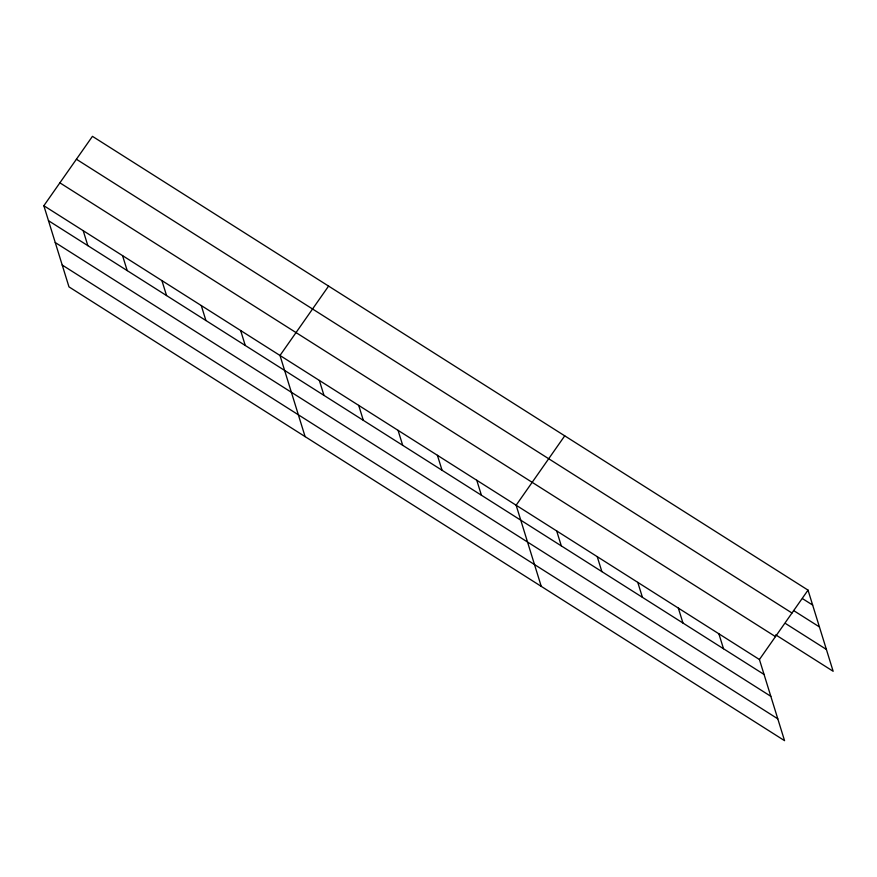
<?xml version="1.0" encoding="UTF-8"?>
<svg xmlns="http://www.w3.org/2000/svg" width="877" height="877" viewBox="0 0 877 877"><rect width="100%" height="100%" fill="white"/><g stroke="black" fill="none" stroke-linecap="round" stroke-linejoin="round"><path stroke-width="1.32" d="M43.85 205.722L759.427 659.515L784.553 740.659L68.976 286.878L43.85 205.722L92.447 136.341L808.024 590.122L833.15 671.278L775.707 634.849M328.59 286.088L279.993 355.481L305.108 436.625M564.733 435.836L516.136 505.229L541.252 586.373M759.427 659.515L808.024 590.122M802.521 598.651L812.661 605.075M793.51 610.491L819.425 626.923M76.409 159.241L791.997 613.023M785.836 623.711L826.386 649.429M59.888 182.833L775.465 636.614M48.476 220.686L764.064 674.468M55.24 242.534L770.817 696.316M62.212 265.04L777.789 718.822M718.877 633.797L723.514 648.75M678.327 608.079L682.964 623.043M637.787 582.372L642.413 597.325M597.237 556.654L601.863 571.607M556.687 530.936L561.313 545.9M476.781 480.267L481.407 495.22M437.415 455.306L442.052 470.269M398.059 430.355L402.696 445.308M358.704 405.393L363.33 420.346M319.349 380.432L323.975 395.395M240.638 330.519L245.264 345.472M201.282 305.558L205.909 320.522M161.916 280.596L166.553 295.56M122.561 255.645L127.198 270.598M83.205 230.684L87.832 245.648"/></g></svg>
